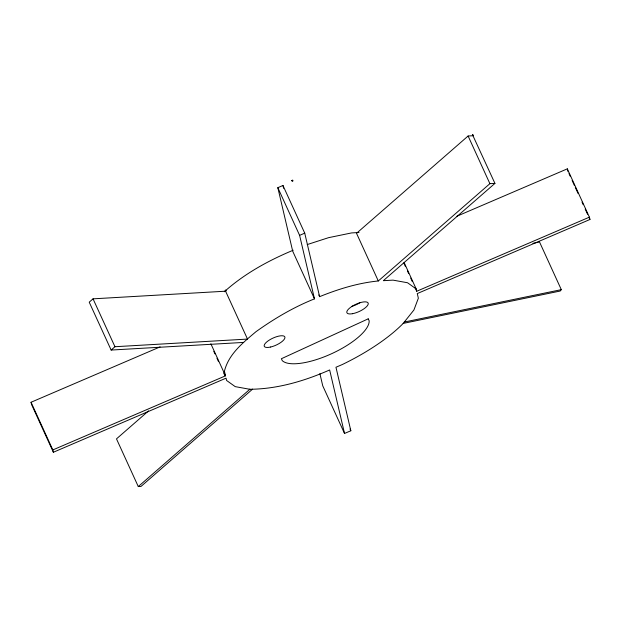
<?xml version="1.0" encoding="UTF-8"?>
<svg xmlns="http://www.w3.org/2000/svg" width="621" height="621" viewBox="0 0 621 621"><rect width="100%" height="100%" fill="white"/><g stroke="black" fill="none" stroke-linecap="round" stroke-linejoin="round"><path stroke-width="0.93" d="M403.153 323.471L413.92 309.98L418.352 298.212L417.265 293.57L589.95 219.477L589.407 217.156L567.33 168.842L456.955 216.201M532.903 243.347L539.525 241.98L561.299 289.65L560.196 291.032L403.2 323.409A105.446 35.894 -24.6 0 1 342.272 364.55L335.961 367.252L350.834 430.764L344.523 433.466L322.741 385.804L319.893 373.663M111.136 350.058L114.955 346.72L247.507 339.082L225.586 291.195C224.096 289.006 227.457 290.535 225.586 291.195L93.041 298.841L89.214 302.171L111.136 350.058L243.68 342.412M224.321 291.73C244.364 273.714 268.427 260.556 293.197 250.216M148.574 410.885L116.484 438.868L138.281 486.569L141.021 486.414L252.607 389.111M468.11 136.007L356.524 233.302L378.305 280.971L489.891 183.669L494.937 183.389L472.41 134.524L473.171 134.897L473.155 135.72L468.11 136.007L489.891 183.669M138.281 486.569L249.867 389.266M494.937 183.389L383.343 280.684L393.039 280.133L407.547 282.757L416.179 288.928L416.722 291.249L589.407 217.156M249.743 389.266L235.235 386.642L226.603 380.479L226.06 378.158L53.375 452.251L52.832 449.93L225.516 375.837L224.429 371.195C228.629 354.055 243.075 342.621 255.914 331.746C274.164 318.689 293.609 307.193 314.482 298.864L292.701 251.195L277.828 187.682L282.959 185.485L304.74 233.154L319.613 296.659C338.367 289.06 358.115 282.966 378.305 280.971M314.482 298.864L299.609 235.359L304.74 233.154M53.375 452.251L31.593 404.582L31.05 402.261L160.117 346.883M307.248 244.565L328.625 237.657L351.579 232.922L359.016 232.502M404.302 322.035L561.299 289.65M249.665 389.274C277.377 389.088 304.445 381.046 329.65 369.961L344.523 433.466M567.873 171.163L568.168 171.8M568.96 173.538L570.148 176.139M572.127 180.47L574.503 185.671M575.294 187.402L578.066 193.473M582.032 202.143L583.22 204.744M585.199 209.075L587.575 214.276M589.158 217.746L589.95 219.477M404.139 262.574L416.179 288.928M403.883 263.141L405.482 266.65M407.492 271.043L408.696 273.675M410.706 278.068L412.305 281.585M415.115 287.733L416.722 291.249M277.828 187.682L299.609 235.359M318.821 294.928L319.613 296.659M350.042 429.026L350.834 430.764M210.861 343.77L225.516 375.837M213.779 351.292L214.967 353.892M216.954 358.224L218.538 361.694M223.684 372.957L224.872 375.558M93.041 298.841L114.955 346.72M31.05 402.261L52.832 449.93M567.33 168.842L567.695 170.395M282.959 185.485L283.618 188.287M360.071 302.59A11.675 3.974 -24.6 0 1 351.952 306.316M291.723 180.595C292.724 183.273 293.904 178.615 291.723 180.595M368.222 318.837L281.367 358.736L282.291 360.669A48.205 16.41 -24.6 0 0 331.87 353.59A48.205 16.41 -24.6 0 0 369.146 320.77L368.222 318.837M270.671 347.015A11.294 3.842 -24.6 0 0 284.86 336.962A11.294 3.842 -24.6 0 0 268.156 340.844A11.294 3.842 -24.6 0 0 270.671 347.015M352.425 313.714A11.675 3.974 -24.6 0 0 368.261 303.545A11.675 3.974 -24.6 0 0 351.874 306.456A11.675 3.974 -24.6 0 0 352.425 313.714"/></g></svg>
